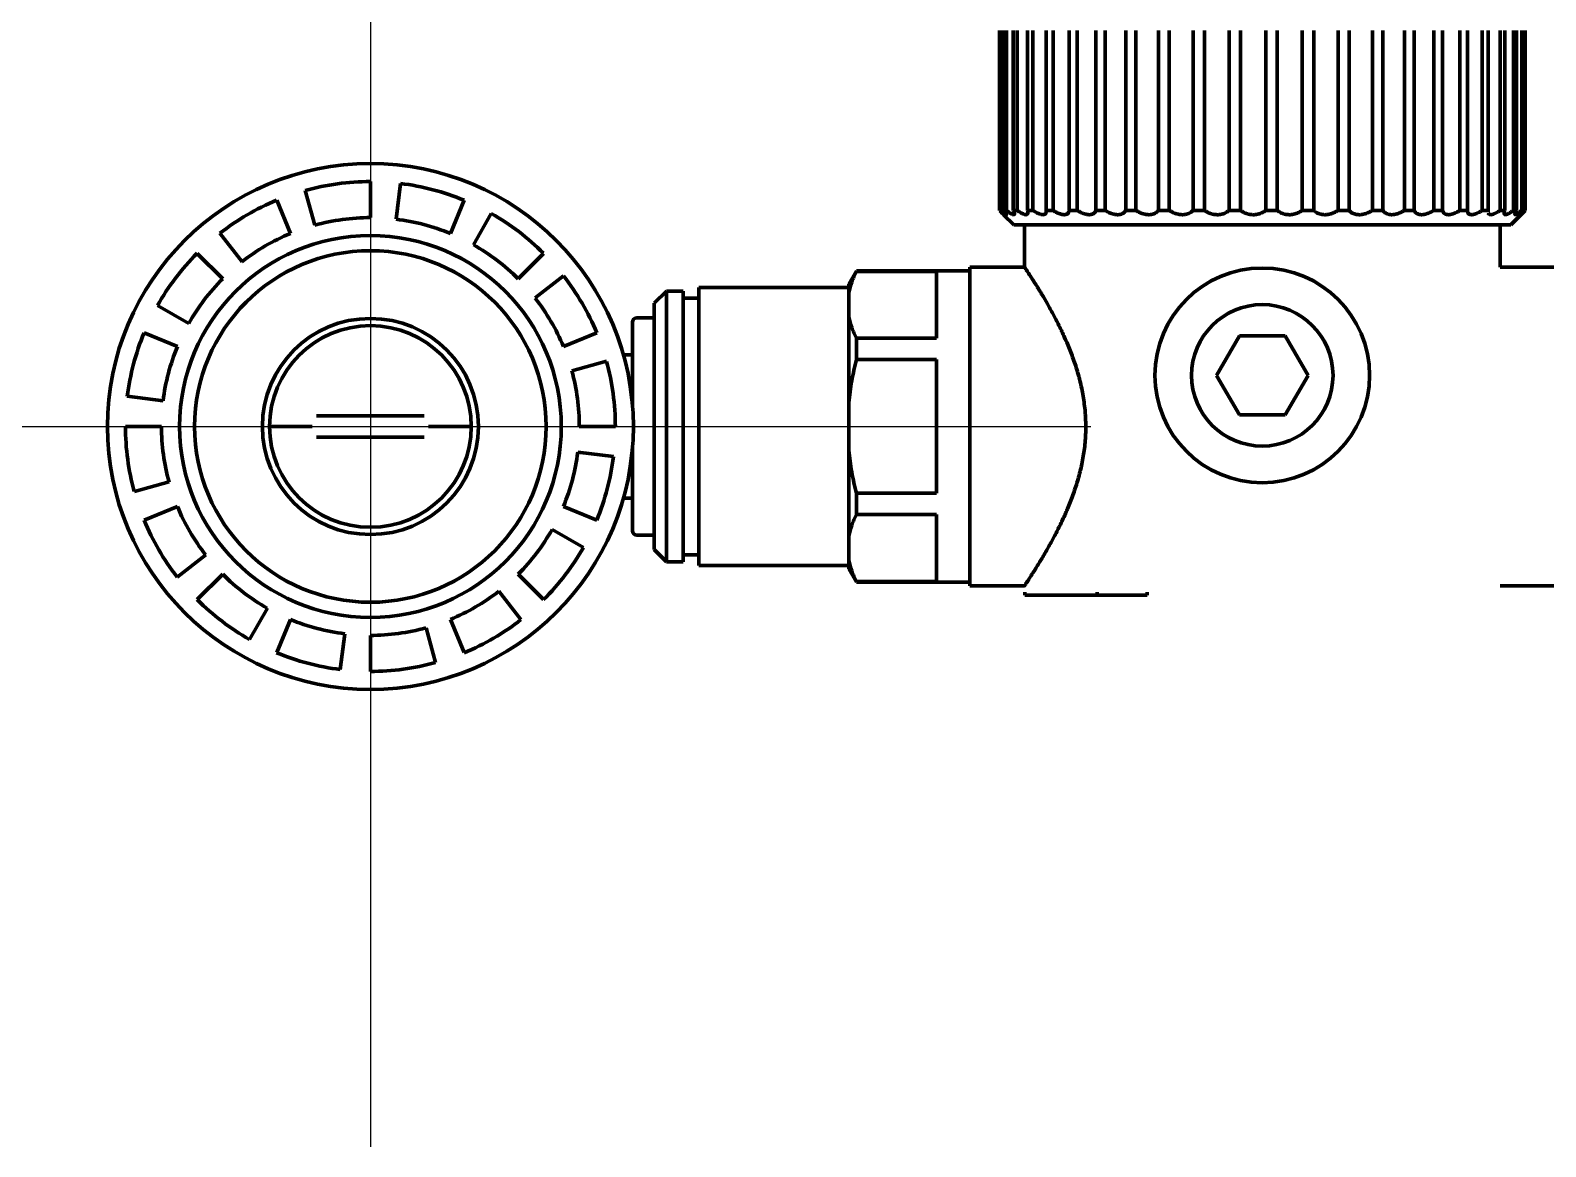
# Model space of a CAD drawing. Header units: inches. Extents: x -3055 to 7244, y 299 to 5591.
# Drawn here: x 6903.1 to 7008.2, y 2016.6 to 2094.1 of the extents above; entities that cross this region are included whole.
import ezdxf

# ---------------------------------------------------------------- set-up
doc = ezdxf.new("R2010")
doc.units = ezdxf.units.IN

# ---------------------------------------------------------------- blocks, each defined once
blk = doc.blocks.new('A$C773D0E90')
at = {"color": 4}
for p, q in [((0, 50), (0, -50)), ((-50, 0), (50, 0))]:
    blk.add_line(p, q, dxfattribs=at)

msp = doc.modelspace()

# ---------------------------------------------------------------- linework, layer by layer
at = {"linetype": 'Continuous', "lineweight": 70}
for p, q in [((6970.34, 2094.12), (6970.34, 2081.62)), ((6970.4, 2081.62), (6970.4, 2094.12)), ((6970.64, 2094.12), (6970.64, 2081.62)), ((6970.81, 2081.62), (6970.81, 2094.12)), ((6971.29, 2094.12), (6971.29, 2081.62)), ((6971.57, 2081.62), (6971.57, 2094.12)), ((6972.27, 2094.12), (6972.27, 2081.62)), ((6972.65, 2081.62), (6972.65, 2094.12)), ((6973.58, 2094.12), (6973.58, 2081.62)), ((6974.05, 2081.62), (6974.05, 2094.12)), ((6975.17, 2094.12), (6975.17, 2081.62)), ((6975.73, 2081.62), (6975.73, 2094.12)), ((6977.02, 2094.12), (6977.02, 2081.62)), ((6977.66, 2081.62), (6977.66, 2094.12)), ((6979.1, 2094.12), (6979.1, 2081.62)), ((6979.8, 2081.62), (6979.8, 2094.12)), ((6981.37, 2094.12), (6981.37, 2081.62)), ((6982.11, 2081.62), (6982.11, 2094.12)), ((6983.77, 2094.12), (6983.77, 2081.62)), ((6984.55, 2081.62), (6984.55, 2094.12)), ((6986.27, 2094.12), (6986.27, 2081.62)), ((6987.07, 2081.62), (6987.07, 2094.12)), ((6988.81, 2094.12), (6988.81, 2081.62)), ((6989.61, 2081.62), (6989.61, 2094.12)), ((6991.35, 2094.12), (6991.35, 2081.62)), ((6992.14, 2081.62), (6992.14, 2094.12)), ((6993.83, 2094.12), (6993.83, 2081.62)), ((6994.59, 2081.62), (6994.59, 2094.12)), ((6996.21, 2094.12), (6996.21, 2081.62)), ((6996.93, 2081.62), (6996.93, 2094.12)), ((6998.44, 2094.12), (6998.44, 2081.62)), ((6999.11, 2081.62), (6999.11, 2094.12)), ((7000.48, 2094.12), (7000.48, 2081.62)), ((7001.08, 2081.62), (7001.08, 2094.12)), ((7002.29, 2094.12), (7002.29, 2081.62)), ((7002.81, 2081.62), (7002.81, 2094.12)), ((7003.83, 2094.12), (7003.83, 2081.62)), ((7004.26, 2081.62), (7004.26, 2094.12)), ((7005.08, 2094.12), (7005.08, 2081.62)), ((7005.4, 2081.62), (7005.4, 2094.12)), ((7006, 2094.12), (7006, 2081.62)), ((7006.22, 2081.62), (7006.22, 2094.12)), ((7006.59, 2094.12), (7006.59, 2081.62)), ((7006.7, 2081.62), (7006.7, 2094.12)), ((7006.82, 2094.12), (7006.82, 2081.62)), ((7006.82, 2081.62), (7006.82, 2094.12)), ((6926.67, 2083.62), (6926.67, 2081.12)), ((6922.82, 2080.6), (6922.15, 2083.01)), ((6928.46, 2081.01), (6928.77, 2083.49)), ((6920.17, 2082.33), (6921.12, 2080.02)), ((6933.18, 2082.33), (6932.22, 2080.02)), ((6970.34, 2081.62), (6970.4, 2081.62)), ((6970.64, 2081.62), (6970.81, 2081.62)), ((6971.29, 2081.62), (6971.57, 2081.62)), ((6972.27, 2081.62), (6972.65, 2081.62)), ((6973.58, 2081.62), (6974.05, 2081.62)), ((6975.17, 2081.62), (6975.73, 2081.62)), ((6977.02, 2081.62), (6977.66, 2081.62)), ((6979.1, 2081.62), (6979.8, 2081.62)), ((6981.37, 2081.62), (6982.11, 2081.62)), ((6983.77, 2081.62), (6984.55, 2081.62)), ((6986.27, 2081.62), (6987.07, 2081.62)), ((6988.81, 2081.62), (6989.61, 2081.62)), ((6991.35, 2081.62), (6992.14, 2081.62)), ((6993.83, 2081.62), (6994.59, 2081.62)), ((6996.21, 2081.62), (6996.93, 2081.62)), ((6998.44, 2081.62), (6999.11, 2081.62)), ((7000.48, 2081.62), (7001.08, 2081.62)), ((7002.29, 2081.62), (7002.81, 2081.62)), ((7003.83, 2081.62), (7004.26, 2081.62)), ((7004.26, 2081.62), (7004.25, 2081.52)), ((7005.08, 2081.62), (7005.4, 2081.62)), ((7005.82, 2080.62), (7006.82, 2081.62)), ((7006, 2081.62), (7006.22, 2081.62)), ((7006.59, 2081.62), (7006.7, 2081.62)), ((7006.82, 2081.62), (7006.82, 2081.62)), ((6933.83, 2079.23), (6935.06, 2081.41)), ((6970.62, 2081.32), (6971.32, 2080.62)), ((6971.32, 2080.62), (7005.82, 2080.62)), ((6972.07, 2080.62), (6972.07, 2077.67)), ((7005.07, 2077.67), (7005.07, 2080.62)), ((6917.76, 2078.06), (6916.22, 2080.03)), ((6914.65, 2078.64), (6916.42, 2076.88)), ((6938.69, 2078.64), (6936.93, 2076.88)), ((6960.4, 2077.42), (6959.87, 2076.51)), ((6960.4, 2077.39), (6960.4, 2077.42)), ((6968.27, 2077.42), (6960.4, 2077.42)), ((6965.97, 2077.39), (6960.4, 2077.39)), ((6965.97, 2072.74), (6965.97, 2077.39)), ((6968.27, 2077.67), (6968.27, 2066.62)), ((6972.07, 2077.67), (6968.27, 2077.67)), ((7008.87, 2077.67), (7005.07, 2077.67)), ((6938.11, 2075.54), (6940.08, 2077.07)), ((6949.47, 2076.27), (6949.47, 2056.97)), ((6959.87, 2076.27), (6949.47, 2076.27)), ((6959.87, 2076.51), (6959.87, 2075.9)), ((6947.22, 2076.02), (6946.37, 2075.17)), ((6946.37, 2075.17), (6946.37, 2058.07)), ((6948.37, 2076.02), (6947.22, 2076.02)), ((6947.22, 2076.02), (6947.22, 2057.22)), ((6948.37, 2076.02), (6948.37, 2057.22)), ((6949.47, 2075.52), (6948.37, 2075.52)), ((6959.87, 2074.23), (6959.87, 2075.9)), ((6914.06, 2073.78), (6911.89, 2075.01)), ((6946.37, 2074.17), (6945.17, 2074.17)), ((6959.87, 2074.23), (6959.87, 2068.29)), ((6910.97, 2073.13), (6913.28, 2072.17)), ((6942.38, 2073.13), (6940.07, 2072.17)), ((6944.87, 2067.97), (6944.87, 2073.87)), ((6960.4, 2072.74), (6965.97, 2072.74)), ((6960.4, 2072.74), (6960.4, 2071.27)), ((6985.4, 2070.17), (6986.99, 2072.92)), ((6986.99, 2072.92), (6990.16, 2072.92)), ((6990.16, 2072.92), (6991.75, 2070.17)), ((6940.65, 2070.48), (6943.06, 2071.15)), ((6944.87, 2071.6), (6944.23, 2071.6)), ((6960.4, 2071.27), (6965.97, 2071.27)), ((6965.97, 2061.98), (6965.97, 2071.27)), ((6986.99, 2067.42), (6985.4, 2070.17)), ((6991.75, 2070.17), (6990.16, 2067.42)), ((6912.28, 2068.41), (6909.8, 2068.72)), ((6959.87, 2064.96), (6959.87, 2068.29)), ((6924.1, 2067.37), (6922.94, 2067.37)), ((6924.84, 2067.37), (6924.1, 2067.37)), ((6928.5, 2067.37), (6924.84, 2067.37)), ((6929.24, 2067.37), (6928.5, 2067.37)), ((6930.41, 2067.37), (6929.24, 2067.37)), ((6990.16, 2067.42), (6986.99, 2067.42)), ((6909.67, 2066.62), (6912.17, 2066.62)), ((6922.18, 2066.62), (6920.67, 2066.62)), ((6922.94, 2065.87), (6924.1, 2065.87)), ((6924.1, 2065.87), (6924.84, 2065.87)), ((6924.84, 2065.87), (6928.5, 2065.87)), ((6928.5, 2065.87), (6929.24, 2065.87)), ((6929.24, 2065.87), (6930.41, 2065.87)), ((6932.67, 2066.62), (6931.16, 2066.62)), ((6943.67, 2066.62), (6941.17, 2066.62)), ((6968.27, 2066.62), (6968.27, 2055.57)), ((6941.06, 2064.84), (6943.54, 2064.53)), ((6944.87, 2059.37), (6944.87, 2065.27)), ((6959.87, 2064.96), (6959.87, 2059.01)), ((6912.7, 2062.77), (6910.29, 2062.1)), ((6944.23, 2061.65), (6944.87, 2061.65)), ((6965.97, 2061.98), (6960.4, 2061.98)), ((6960.4, 2061.98), (6960.4, 2060.5)), ((6910.97, 2060.12), (6913.28, 2061.07)), ((6942.38, 2060.12), (6940.07, 2061.07)), ((6960.4, 2060.5), (6965.97, 2060.5)), ((6965.97, 2055.86), (6965.97, 2060.5)), ((6939.28, 2059.47), (6941.46, 2058.23)), ((6945.17, 2059.07), (6946.37, 2059.07)), ((6959.87, 2057.35), (6959.87, 2059.01)), ((6915.24, 2057.71), (6913.26, 2056.17)), ((6946.37, 2058.07), (6947.22, 2057.22)), ((6947.22, 2057.22), (6948.37, 2057.22)), ((6948.37, 2057.72), (6949.47, 2057.72)), ((6959.87, 2056.73), (6959.87, 2057.35)), ((6914.65, 2054.6), (6916.42, 2056.37)), ((6938.69, 2054.6), (6936.93, 2056.37)), ((6949.47, 2056.97), (6959.87, 2056.97)), ((6959.87, 2056.73), (6960.4, 2055.82)), ((6935.59, 2055.19), (6937.12, 2053.21)), ((6965.97, 2055.86), (6960.4, 2055.86)), ((6960.4, 2055.86), (6960.4, 2055.82)), ((6960.4, 2055.82), (6968.27, 2055.82)), ((6968.27, 2055.57), (6972.07, 2055.57)), ((6972.1, 2054.92), (6972.1, 2055.12)), ((6977.1, 2055.12), (6977.1, 2054.92)), ((6980.57, 2055.12), (6980.57, 2054.92)), ((7005.07, 2055.57), (7008.87, 2055.57)), ((6977.1, 2054.92), (6972.1, 2054.92)), ((6980.57, 2054.92), (6977.1, 2054.92)), ((6919.52, 2054.01), (6918.28, 2051.84)), ((6920.17, 2050.92), (6921.12, 2053.23)), ((6933.18, 2050.92), (6932.22, 2053.23)), ((6924.89, 2052.23), (6924.58, 2049.75)), ((6926.67, 2049.62), (6926.67, 2052.12)), ((6930.53, 2052.65), (6931.2, 2050.24))]:
    msp.add_line(p, q, dxfattribs=at)
for centre, radius in [((6926.67, 2066.62), 18.25), ((6926.67, 2066.62), 13.25), ((6926.67, 2066.62), 12.2), ((6988.57, 2070.17), 7.45), ((6926.67, 2066.62), 7.5), ((6988.57, 2070.17), 4.91)]:
    msp.add_circle(centre, radius, dxfattribs=at)
for centre, radius, start, end in [((6926.67, 2066.62), 17, 90, 105.4286), ((6926.67, 2066.62), 17, 67.5, 82.9286), ((6926.67, 2066.62), 17, 112.5, 127.9286), ((6926.67, 2066.62), 14.5, 90, 105.4286), ((6926.67, 2066.62), 14.5, 67.5, 82.9286), ((6926.67, 2066.62), 17, 45, 60.4286), ((6926.67, 2066.62), 14.5, 112.5, 127.9286), ((6926.67, 2066.62), 17, 135, 150.4286), ((6926.67, 2066.62), 14.5, 45, 60.4286), ((6926.67, 2066.62), 14.5, 135, 150.4286), ((6926.67, 2066.62), 17, 22.5, 37.9286), ((6926.67, 2066.62), 14.5, 22.5, 37.9286), ((6945.17, 2073.87), 0.3, 90, 180), ((6926.67, 2066.62), 17, 157.5, 172.9286), ((6926.67, 2066.62), 7, 0, 180), ((6926.67, 2066.62), 14.5, 157.5, 172.9286), ((6926.67, 2066.62), 17, 0, 15.4286), ((6926.67, 2066.62), 14.5, 0, 15.4286), ((6926.67, 2066.62), 17, 180, 195.4286), ((6926.67, 2066.62), 14.5, 180, 195.4286), ((6926.67, 2066.62), 7, 180, 0), ((6926.67, 2066.62), 14.5, 337.5, 352.9286), ((6926.67, 2066.62), 17, 337.5, 352.9286), ((6926.67, 2066.62), 14.5, 202.5, 217.9286), ((6926.67, 2066.62), 17, 202.5, 217.9286), ((6926.67, 2066.62), 14.5, 315, 330.4286), ((6945.17, 2059.37), 0.3, 180, 270), ((6926.67, 2066.62), 17, 315, 330.4286), ((6926.67, 2066.62), 14.5, 225, 240.4286), ((6926.67, 2066.62), 14.5, 292.5, 307.9286), ((6926.67, 2066.62), 17, 225, 240.4286), ((6926.67, 2066.62), 14.5, 247.5, 262.9286), ((6926.67, 2066.62), 17, 292.5, 307.9286), ((6926.67, 2066.62), 14.5, 270, 285.4286), ((6926.67, 2066.62), 17, 247.5, 262.9286), ((6926.67, 2066.62), 17, 270, 285.4286)]:
    msp.add_arc(centre, radius, start, end, dxfattribs=at)
for points, knots in [([(6970.62, 2081.32), (6970.62, 2081.32), (6970.62, 2081.33), (6970.6, 2081.35), (6970.59, 2081.36), (6970.57, 2081.38), (6970.57, 2081.38), (6970.56, 2081.39), (6970.55, 2081.4), (6970.52, 2081.43), (6970.49, 2081.47), (6970.45, 2081.51), (6970.44, 2081.52), (6970.42, 2081.54), (6970.39, 2081.57), (6970.36, 2081.6), (6970.34, 2081.62)], [0, 0, 0, 0, 0.249367, 0.249367, 0.374472, 0.374472, 0.437025, 0.437025, 0.499578, 0.499578, 0.749789, 0.749789, 0.812342, 0.812342, 0.874894, 1, 1, 1, 1]), ([(6970.4, 2081.62), (6970.45, 2081.58), (6970.49, 2081.54), (6970.56, 2081.49), (6970.58, 2081.47), (6970.61, 2081.44), (6970.62, 2081.44), (6970.64, 2081.42), (6970.65, 2081.41), (6970.69, 2081.38), (6970.72, 2081.36), (6970.76, 2081.34), (6970.77, 2081.33), (6970.78, 2081.33), (6970.78, 2081.33), (6970.79, 2081.32), (6970.79, 2081.32), (6970.81, 2081.32), (6970.81, 2081.33), (6970.81, 2081.35), (6970.81, 2081.35), (6970.81, 2081.36), (6970.8, 2081.38), (6970.79, 2081.39), (6970.78, 2081.42), (6970.77, 2081.44), (6970.75, 2081.47), (6970.74, 2081.48), (6970.7, 2081.54), (6970.68, 2081.58), (6970.64, 2081.62)], [0, 0, 0, 0, 0.125, 0.125, 0.1875, 0.1875, 0.21875, 0.21875, 0.25, 0.25, 0.375, 0.375, 0.4375, 0.4375, 0.46875, 0.46875, 0.5, 0.5, 0.625, 0.625, 0.65625, 0.65625, 0.6875, 0.75, 0.75, 0.8125, 0.8125, 0.875, 0.875, 1, 1, 1, 1]), ([(6970.81, 2081.62), (6970.87, 2081.58), (6970.92, 2081.54), (6970.99, 2081.49), (6971.02, 2081.47), (6971.05, 2081.44), (6971.07, 2081.44), (6971.09, 2081.42), (6971.1, 2081.41), (6971.16, 2081.38), (6971.2, 2081.36), (6971.25, 2081.34), (6971.26, 2081.33), (6971.29, 2081.33), (6971.29, 2081.33), (6971.31, 2081.32), (6971.31, 2081.32), (6971.34, 2081.32), (6971.36, 2081.33), (6971.37, 2081.35), (6971.37, 2081.35), (6971.37, 2081.36), (6971.38, 2081.38), (6971.38, 2081.39), (6971.37, 2081.42), (6971.37, 2081.44), (6971.36, 2081.47), (6971.35, 2081.48), (6971.33, 2081.54), (6971.31, 2081.58), (6971.29, 2081.62)], [0, 0, 0, 0, 0.125, 0.125, 0.1875, 0.1875, 0.21875, 0.21875, 0.25, 0.25, 0.375, 0.375, 0.4375, 0.4375, 0.46875, 0.46875, 0.5, 0.5, 0.625, 0.625, 0.65625, 0.65625, 0.6875, 0.75, 0.75, 0.8125, 0.8125, 0.875, 0.875, 1, 1, 1, 1]), ([(6971.57, 2081.62), (6971.63, 2081.58), (6971.69, 2081.54), (6971.77, 2081.49), (6971.8, 2081.47), (6971.84, 2081.44), (6971.86, 2081.44), (6971.88, 2081.42), (6971.9, 2081.41), (6971.96, 2081.38), (6972.01, 2081.36), (6972.08, 2081.34), (6972.1, 2081.33), (6972.13, 2081.33), (6972.14, 2081.33), (6972.16, 2081.32), (6972.17, 2081.32), (6972.21, 2081.32), (6972.23, 2081.33), (6972.26, 2081.35), (6972.27, 2081.35), (6972.27, 2081.36), (6972.29, 2081.38), (6972.29, 2081.39), (6972.3, 2081.42), (6972.3, 2081.44), (6972.31, 2081.47), (6972.3, 2081.48), (6972.3, 2081.54), (6972.29, 2081.58), (6972.27, 2081.62)], [0, 0, 0, 0, 0.125, 0.125, 0.1875, 0.1875, 0.21875, 0.21875, 0.25, 0.25, 0.375, 0.375, 0.4375, 0.4375, 0.46875, 0.46875, 0.5, 0.5, 0.625, 0.625, 0.65625, 0.65625, 0.6875, 0.75, 0.75, 0.8125, 0.8125, 0.875, 0.875, 1, 1, 1, 1]), ([(6972.65, 2081.62), (6972.72, 2081.58), (6972.78, 2081.54), (6972.88, 2081.49), (6972.91, 2081.47), (6972.95, 2081.44), (6972.97, 2081.44), (6973, 2081.42), (6973.02, 2081.41), (6973.09, 2081.38), (6973.15, 2081.36), (6973.23, 2081.34), (6973.25, 2081.33), (6973.29, 2081.33), (6973.3, 2081.33), (6973.33, 2081.32), (6973.34, 2081.32), (6973.39, 2081.32), (6973.43, 2081.33), (6973.47, 2081.35), (6973.48, 2081.35), (6973.49, 2081.36), (6973.51, 2081.38), (6973.53, 2081.39), (6973.55, 2081.42), (6973.55, 2081.44), (6973.57, 2081.47), (6973.57, 2081.48), (6973.58, 2081.54), (6973.58, 2081.58), (6973.58, 2081.62)], [0, 0, 0, 0, 0.125, 0.125, 0.1875, 0.1875, 0.21875, 0.21875, 0.25, 0.25, 0.375, 0.375, 0.4375, 0.4375, 0.46875, 0.46875, 0.5, 0.5, 0.625, 0.625, 0.65625, 0.65625, 0.6875, 0.75, 0.75, 0.8125, 0.8125, 0.875, 0.875, 1, 1, 1, 1]), ([(6974.05, 2081.62), (6974.12, 2081.58), (6974.18, 2081.54), (6974.29, 2081.49), (6974.32, 2081.47), (6974.37, 2081.44), (6974.39, 2081.44), (6974.42, 2081.42), (6974.44, 2081.41), (6974.52, 2081.38), (6974.59, 2081.36), (6974.68, 2081.34), (6974.71, 2081.33), (6974.75, 2081.33), (6974.77, 2081.33), (6974.79, 2081.32), (6974.81, 2081.32), (6974.87, 2081.32), (6974.92, 2081.33), (6974.97, 2081.35), (6974.98, 2081.35), (6975, 2081.36), (6975.03, 2081.38), (6975.05, 2081.39), (6975.08, 2081.42), (6975.1, 2081.44), (6975.12, 2081.47), (6975.13, 2081.48), (6975.15, 2081.54), (6975.16, 2081.58), (6975.17, 2081.62)], [0, 0, 0, 0, 0.125, 0.125, 0.1875, 0.1875, 0.21875, 0.21875, 0.25, 0.25, 0.375, 0.375, 0.4375, 0.4375, 0.46875, 0.46875, 0.5, 0.5, 0.625, 0.625, 0.65625, 0.65625, 0.6875, 0.75, 0.75, 0.8125, 0.8125, 0.875, 0.875, 1, 1, 1, 1]), ([(6975.73, 2081.62), (6975.8, 2081.58), (6975.87, 2081.54), (6975.98, 2081.49), (6976.01, 2081.47), (6976.07, 2081.44), (6976.08, 2081.44), (6976.12, 2081.42), (6976.14, 2081.41), (6976.23, 2081.38), (6976.3, 2081.36), (6976.4, 2081.34), (6976.43, 2081.33), (6976.48, 2081.33), (6976.5, 2081.33), (6976.53, 2081.32), (6976.55, 2081.32), (6976.62, 2081.32), (6976.68, 2081.33), (6976.74, 2081.35), (6976.75, 2081.35), (6976.78, 2081.36), (6976.81, 2081.38), (6976.84, 2081.39), (6976.88, 2081.42), (6976.9, 2081.44), (6976.93, 2081.47), (6976.95, 2081.48), (6976.99, 2081.54), (6977.01, 2081.58), (6977.02, 2081.62)], [0, 0, 0, 0, 0.125, 0.125, 0.1875, 0.1875, 0.21875, 0.21875, 0.25, 0.25, 0.375, 0.375, 0.4375, 0.4375, 0.46875, 0.46875, 0.5, 0.5, 0.625, 0.625, 0.65625, 0.65625, 0.6875, 0.75, 0.75, 0.8125, 0.8125, 0.875, 0.875, 1, 1, 1, 1]), ([(6977.66, 2081.62), (6977.73, 2081.58), (6977.8, 2081.54), (6977.91, 2081.49), (6977.95, 2081.47), (6978, 2081.44), (6978.02, 2081.44), (6978.06, 2081.42), (6978.08, 2081.41), (6978.17, 2081.38), (6978.25, 2081.36), (6978.36, 2081.34), (6978.39, 2081.33), (6978.45, 2081.33), (6978.46, 2081.33), (6978.5, 2081.32), (6978.52, 2081.32), (6978.6, 2081.32), (6978.67, 2081.33), (6978.74, 2081.35), (6978.76, 2081.35), (6978.78, 2081.36), (6978.83, 2081.38), (6978.86, 2081.39), (6978.91, 2081.42), (6978.93, 2081.44), (6978.97, 2081.47), (6978.99, 2081.48), (6979.05, 2081.54), (6979.08, 2081.58), (6979.1, 2081.62)], [0, 0, 0, 0, 0.125, 0.125, 0.1875, 0.1875, 0.21875, 0.21875, 0.25, 0.25, 0.375, 0.375, 0.4375, 0.4375, 0.46875, 0.46875, 0.5, 0.5, 0.625, 0.625, 0.65625, 0.65625, 0.6875, 0.75, 0.75, 0.8125, 0.8125, 0.875, 0.875, 1, 1, 1, 1]), ([(6979.8, 2081.62), (6979.87, 2081.58), (6979.94, 2081.54), (6980.05, 2081.49), (6980.09, 2081.47), (6980.14, 2081.44), (6980.16, 2081.44), (6980.2, 2081.42), (6980.22, 2081.41), (6980.32, 2081.38), (6980.4, 2081.36), (6980.51, 2081.34), (6980.55, 2081.33), (6980.61, 2081.33), (6980.63, 2081.33), (6980.67, 2081.32), (6980.68, 2081.32), (6980.78, 2081.32), (6980.85, 2081.33), (6980.93, 2081.35), (6980.95, 2081.35), (6980.98, 2081.36), (6981.03, 2081.38), (6981.07, 2081.39), (6981.13, 2081.42), (6981.15, 2081.44), (6981.2, 2081.47), (6981.23, 2081.48), (6981.29, 2081.54), (6981.33, 2081.58), (6981.37, 2081.62)], [0, 0, 0, 0, 0.125, 0.125, 0.1875, 0.1875, 0.21875, 0.21875, 0.25, 0.25, 0.375, 0.375, 0.4375, 0.4375, 0.46875, 0.46875, 0.5, 0.5, 0.625, 0.625, 0.65625, 0.65625, 0.6875, 0.75, 0.75, 0.8125, 0.8125, 0.875, 0.875, 1, 1, 1, 1]), ([(6982.11, 2081.62), (6982.18, 2081.58), (6982.25, 2081.54), (6982.36, 2081.49), (6982.39, 2081.47), (6982.45, 2081.44), (6982.47, 2081.44), (6982.51, 2081.42), (6982.53, 2081.41), (6982.63, 2081.38), (6982.71, 2081.36), (6982.82, 2081.34), (6982.87, 2081.33), (6982.93, 2081.33), (6982.95, 2081.33), (6982.99, 2081.32), (6983.01, 2081.32), (6983.1, 2081.32), (6983.18, 2081.33), (6983.27, 2081.35), (6983.29, 2081.35), (6983.32, 2081.36), (6983.37, 2081.38), (6983.42, 2081.39), (6983.49, 2081.42), (6983.52, 2081.44), (6983.57, 2081.47), (6983.6, 2081.48), (6983.68, 2081.54), (6983.73, 2081.58), (6983.77, 2081.62)], [0, 0, 0, 0, 0.125, 0.125, 0.1875, 0.1875, 0.21875, 0.21875, 0.25, 0.25, 0.375, 0.375, 0.4375, 0.4375, 0.46875, 0.46875, 0.5, 0.5, 0.625, 0.625, 0.65625, 0.65625, 0.6875, 0.75, 0.75, 0.8125, 0.8125, 0.875, 0.875, 1, 1, 1, 1]), ([(6984.55, 2081.62), (6984.61, 2081.58), (6984.68, 2081.54), (6984.79, 2081.49), (6984.82, 2081.47), (6984.88, 2081.44), (6984.9, 2081.44), (6984.93, 2081.42), (6984.95, 2081.41), (6985.05, 2081.38), (6985.13, 2081.36), (6985.25, 2081.34), (6985.29, 2081.33), (6985.35, 2081.33), (6985.37, 2081.33), (6985.41, 2081.32), (6985.43, 2081.32), (6985.54, 2081.32), (6985.61, 2081.33), (6985.71, 2081.35), (6985.73, 2081.35), (6985.77, 2081.36), (6985.82, 2081.38), (6985.88, 2081.39), (6985.95, 2081.42), (6985.98, 2081.44), (6986.04, 2081.47), (6986.07, 2081.48), (6986.16, 2081.54), (6986.22, 2081.58), (6986.27, 2081.62)], [0, 0, 0, 0, 0.125, 0.125, 0.1875, 0.1875, 0.21875, 0.21875, 0.25, 0.25, 0.375, 0.375, 0.4375, 0.4375, 0.46875, 0.46875, 0.5, 0.5, 0.625, 0.625, 0.65625, 0.65625, 0.6875, 0.75, 0.75, 0.8125, 0.8125, 0.875, 0.875, 1, 1, 1, 1]), ([(6987.07, 2081.62), (6987.12, 2081.58), (6987.19, 2081.54), (6987.29, 2081.49), (6987.32, 2081.47), (6987.37, 2081.44), (6987.39, 2081.44), (6987.43, 2081.42), (6987.45, 2081.41), (6987.54, 2081.38), (6987.62, 2081.36), (6987.74, 2081.34), (6987.78, 2081.33), (6987.84, 2081.33), (6987.86, 2081.33), (6987.9, 2081.32), (6987.92, 2081.32), (6988.03, 2081.32), (6988.11, 2081.33), (6988.21, 2081.35), (6988.23, 2081.35), (6988.27, 2081.36), (6988.33, 2081.38), (6988.38, 2081.39), (6988.46, 2081.42), (6988.49, 2081.44), (6988.56, 2081.47), (6988.59, 2081.48), (6988.69, 2081.54), (6988.75, 2081.58), (6988.81, 2081.62)], [0, 0, 0, 0, 0.125, 0.125, 0.1875, 0.1875, 0.21875, 0.21875, 0.25, 0.25, 0.375, 0.375, 0.4375, 0.4375, 0.46875, 0.46875, 0.5, 0.5, 0.625, 0.625, 0.65625, 0.65625, 0.6875, 0.75, 0.75, 0.8125, 0.8125, 0.875, 0.875, 1, 1, 1, 1]), ([(6989.61, 2081.62), (6989.66, 2081.58), (6989.72, 2081.54), (6989.81, 2081.49), (6989.85, 2081.47), (6989.9, 2081.44), (6989.91, 2081.44), (6989.95, 2081.42), (6989.97, 2081.41), (6990.05, 2081.38), (6990.13, 2081.36), (6990.24, 2081.34), (6990.28, 2081.33), (6990.35, 2081.33), (6990.37, 2081.33), (6990.41, 2081.32), (6990.43, 2081.32), (6990.53, 2081.32), (6990.61, 2081.33), (6990.71, 2081.35), (6990.73, 2081.35), (6990.77, 2081.36), (6990.83, 2081.38), (6990.89, 2081.39), (6990.97, 2081.42), (6991.01, 2081.44), (6991.08, 2081.47), (6991.12, 2081.48), (6991.22, 2081.54), (6991.28, 2081.58), (6991.35, 2081.62)], [0, 0, 0, 0, 0.125, 0.125, 0.1875, 0.1875, 0.21875, 0.21875, 0.25, 0.25, 0.375, 0.375, 0.4375, 0.4375, 0.46875, 0.46875, 0.5, 0.5, 0.625, 0.625, 0.65625, 0.65625, 0.6875, 0.75, 0.75, 0.8125, 0.8125, 0.875, 0.875, 1, 1, 1, 1]), ([(6992.14, 2081.62), (6992.18, 2081.58), (6992.23, 2081.54), (6992.32, 2081.49), (6992.35, 2081.47), (6992.39, 2081.44), (6992.41, 2081.44), (6992.44, 2081.42), (6992.45, 2081.41), (6992.54, 2081.38), (6992.61, 2081.36), (6992.72, 2081.34), (6992.76, 2081.33), (6992.81, 2081.33), (6992.83, 2081.33), (6992.87, 2081.32), (6992.89, 2081.32), (6992.99, 2081.32), (6993.07, 2081.33), (6993.18, 2081.35), (6993.2, 2081.35), (6993.24, 2081.36), (6993.3, 2081.38), (6993.36, 2081.39), (6993.43, 2081.42), (6993.47, 2081.44), (6993.55, 2081.47), (6993.59, 2081.48), (6993.69, 2081.54), (6993.76, 2081.58), (6993.83, 2081.62)], [0, 0, 0, 0, 0.125, 0.125, 0.1875, 0.1875, 0.21875, 0.21875, 0.25, 0.25, 0.375, 0.375, 0.4375, 0.4375, 0.46875, 0.46875, 0.5, 0.5, 0.625, 0.625, 0.65625, 0.65625, 0.6875, 0.75, 0.75, 0.8125, 0.8125, 0.875, 0.875, 1, 1, 1, 1]), ([(6994.59, 2081.62), (6994.63, 2081.58), (6994.67, 2081.54), (6994.75, 2081.49), (6994.77, 2081.47), (6994.81, 2081.44), (6994.83, 2081.44), (6994.85, 2081.42), (6994.87, 2081.41), (6994.94, 2081.38), (6995.01, 2081.36), (6995.11, 2081.34), (6995.15, 2081.33), (6995.2, 2081.33), (6995.22, 2081.33), (6995.26, 2081.32), (6995.28, 2081.32), (6995.37, 2081.32), (6995.45, 2081.33), (6995.55, 2081.35), (6995.57, 2081.35), (6995.61, 2081.36), (6995.67, 2081.38), (6995.73, 2081.39), (6995.81, 2081.42), (6995.85, 2081.44), (6995.92, 2081.47), (6995.96, 2081.48), (6996.07, 2081.54), (6996.14, 2081.58), (6996.21, 2081.62)], [0, 0, 0, 0, 0.125, 0.125, 0.1875, 0.1875, 0.21875, 0.21875, 0.25, 0.25, 0.375, 0.375, 0.4375, 0.4375, 0.46875, 0.46875, 0.5, 0.5, 0.625, 0.625, 0.65625, 0.65625, 0.6875, 0.75, 0.75, 0.8125, 0.8125, 0.875, 0.875, 1, 1, 1, 1]), ([(6996.93, 2081.62), (6996.96, 2081.58), (6997, 2081.54), (6997.06, 2081.49), (6997.08, 2081.47), (6997.11, 2081.44), (6997.12, 2081.44), (6997.15, 2081.42), (6997.16, 2081.41), (6997.23, 2081.38), (6997.28, 2081.36), (6997.38, 2081.34), (6997.41, 2081.33), (6997.46, 2081.33), (6997.48, 2081.33), (6997.51, 2081.32), (6997.53, 2081.32), (6997.62, 2081.32), (6997.69, 2081.33), (6997.79, 2081.35), (6997.81, 2081.35), (6997.85, 2081.36), (6997.9, 2081.38), (6997.96, 2081.39), (6998.04, 2081.42), (6998.08, 2081.44), (6998.15, 2081.47), (6998.19, 2081.48), (6998.3, 2081.54), (6998.37, 2081.58), (6998.44, 2081.62)], [0, 0, 0, 0, 0.125, 0.125, 0.1875, 0.1875, 0.21875, 0.21875, 0.25, 0.25, 0.375, 0.375, 0.4375, 0.4375, 0.46875, 0.46875, 0.5, 0.5, 0.625, 0.625, 0.65625, 0.65625, 0.6875, 0.75, 0.75, 0.8125, 0.8125, 0.875, 0.875, 1, 1, 1, 1]), ([(6999.11, 2081.62), (6999.13, 2081.58), (6999.15, 2081.54), (6999.2, 2081.49), (6999.22, 2081.47), (6999.25, 2081.44), (6999.25, 2081.44), (6999.27, 2081.42), (6999.29, 2081.41), (6999.34, 2081.38), (6999.39, 2081.36), (6999.47, 2081.34), (6999.5, 2081.33), (6999.54, 2081.33), (6999.56, 2081.33), (6999.59, 2081.32), (6999.61, 2081.32), (6999.69, 2081.32), (6999.76, 2081.33), (6999.85, 2081.35), (6999.86, 2081.35), (6999.9, 2081.36), (6999.95, 2081.38), (7000.01, 2081.39), (7000.08, 2081.42), (7000.12, 2081.44), (7000.19, 2081.47), (7000.23, 2081.48), (7000.34, 2081.54), (7000.41, 2081.58), (7000.48, 2081.62)], [0, 0, 0, 0, 0.125, 0.125, 0.1875, 0.1875, 0.21875, 0.21875, 0.25, 0.25, 0.375, 0.375, 0.4375, 0.4375, 0.46875, 0.46875, 0.5, 0.5, 0.625, 0.625, 0.65625, 0.65625, 0.6875, 0.75, 0.75, 0.8125, 0.8125, 0.875, 0.875, 1, 1, 1, 1]), ([(7001.08, 2081.62), (7001.09, 2081.58), (7001.11, 2081.54), (7001.14, 2081.49), (7001.15, 2081.47), (7001.17, 2081.44), (7001.18, 2081.44), (7001.19, 2081.42), (7001.2, 2081.41), (7001.24, 2081.38), (7001.28, 2081.36), (7001.35, 2081.34), (7001.38, 2081.33), (7001.41, 2081.33), (7001.43, 2081.33), (7001.46, 2081.32), (7001.47, 2081.32), (7001.54, 2081.32), (7001.6, 2081.33), (7001.68, 2081.35), (7001.7, 2081.35), (7001.73, 2081.36), (7001.79, 2081.38), (7001.84, 2081.39), (7001.91, 2081.42), (7001.94, 2081.44), (7002.01, 2081.47), (7002.05, 2081.48), (7002.15, 2081.54), (7002.22, 2081.58), (7002.29, 2081.62)], [0, 0, 0, 0, 0.125, 0.125, 0.1875, 0.1875, 0.21875, 0.21875, 0.25, 0.25, 0.375, 0.375, 0.4375, 0.4375, 0.46875, 0.46875, 0.5, 0.5, 0.625, 0.625, 0.65625, 0.65625, 0.6875, 0.75, 0.75, 0.8125, 0.8125, 0.875, 0.875, 1, 1, 1, 1]), ([(7002.81, 2081.62), (7002.81, 2081.58), (7002.81, 2081.54), (7002.83, 2081.49), (7002.84, 2081.47), (7002.85, 2081.44), (7002.86, 2081.44), (7002.87, 2081.42), (7002.87, 2081.41), (7002.9, 2081.38), (7002.93, 2081.36), (7002.98, 2081.34), (7003, 2081.33), (7003.04, 2081.33), (7003.05, 2081.33), (7003.07, 2081.32), (7003.08, 2081.32), (7003.14, 2081.32), (7003.2, 2081.33), (7003.27, 2081.35), (7003.28, 2081.35), (7003.31, 2081.36), (7003.36, 2081.38), (7003.41, 2081.39), (7003.47, 2081.42), (7003.5, 2081.44), (7003.57, 2081.47), (7003.6, 2081.48), (7003.7, 2081.54), (7003.77, 2081.58), (7003.83, 2081.62)], [0, 0, 0, 0, 0.125, 0.125, 0.1875, 0.1875, 0.21875, 0.21875, 0.25, 0.25, 0.375, 0.375, 0.4375, 0.4375, 0.46875, 0.46875, 0.5, 0.5, 0.625, 0.625, 0.65625, 0.65625, 0.6875, 0.75, 0.75, 0.8125, 0.8125, 0.875, 0.875, 1, 1, 1, 1]), ([(7004.26, 2081.43), (7004.26, 2081.42), (7004.26, 2081.41), (7004.28, 2081.38), (7004.3, 2081.36), (7004.34, 2081.34), (7004.35, 2081.33), (7004.38, 2081.33), (7004.38, 2081.33), (7004.4, 2081.32), (7004.41, 2081.32), (7004.46, 2081.32), (7004.5, 2081.33), (7004.57, 2081.35), (7004.58, 2081.35), (7004.6, 2081.36), (7004.64, 2081.38), (7004.69, 2081.39), (7004.74, 2081.42), (7004.77, 2081.44), (7004.83, 2081.47), (7004.86, 2081.48), (7004.95, 2081.54), (7005.01, 2081.58), (7005.08, 2081.62)], [0, 0, 0, 0, 0.037999, 0.037999, 0.198333, 0.198333, 0.278499, 0.278499, 0.318583, 0.318583, 0.358666, 0.358666, 0.519, 0.519, 0.559083, 0.559083, 0.599166, 0.679333, 0.679333, 0.7595, 0.7595, 0.839667, 0.839667, 1, 1, 1, 1]), ([(7005.4, 2081.62), (7005.39, 2081.58), (7005.37, 2081.54), (7005.36, 2081.49), (7005.35, 2081.47), (7005.35, 2081.44), (7005.35, 2081.44), (7005.35, 2081.42), (7005.35, 2081.41), (7005.35, 2081.38), (7005.36, 2081.36), (7005.38, 2081.34), (7005.39, 2081.33), (7005.41, 2081.33), (7005.41, 2081.33), (7005.43, 2081.32), (7005.43, 2081.32), (7005.47, 2081.32), (7005.5, 2081.33), (7005.55, 2081.35), (7005.56, 2081.35), (7005.58, 2081.36), (7005.62, 2081.38), (7005.65, 2081.39), (7005.7, 2081.42), (7005.73, 2081.44), (7005.78, 2081.47), (7005.8, 2081.48), (7005.89, 2081.54), (7005.94, 2081.58), (7006, 2081.62)], [0, 0, 0, 0, 0.125, 0.125, 0.1875, 0.1875, 0.21875, 0.21875, 0.25, 0.25, 0.375, 0.375, 0.4375, 0.4375, 0.46875, 0.46875, 0.5, 0.5, 0.625, 0.625, 0.65625, 0.65625, 0.6875, 0.75, 0.75, 0.8125, 0.8125, 0.875, 0.875, 1, 1, 1, 1]), ([(7006.22, 2081.62), (7006.19, 2081.58), (7006.17, 2081.54), (7006.14, 2081.49), (7006.13, 2081.47), (7006.12, 2081.44), (7006.12, 2081.44), (7006.11, 2081.42), (7006.11, 2081.41), (7006.1, 2081.38), (7006.1, 2081.36), (7006.1, 2081.34), (7006.1, 2081.33), (7006.11, 2081.33), (7006.12, 2081.33), (7006.12, 2081.32), (7006.13, 2081.32), (7006.15, 2081.32), (7006.17, 2081.33), (7006.21, 2081.35), (7006.22, 2081.35), (7006.23, 2081.36), (7006.26, 2081.38), (7006.29, 2081.39), (7006.33, 2081.42), (7006.35, 2081.44), (7006.39, 2081.47), (7006.41, 2081.48), (7006.48, 2081.54), (7006.53, 2081.58), (7006.59, 2081.62)], [0, 0, 0, 0, 0.125, 0.125, 0.1875, 0.1875, 0.21875, 0.21875, 0.25, 0.25, 0.375, 0.375, 0.4375, 0.4375, 0.46875, 0.46875, 0.5, 0.5, 0.625, 0.625, 0.65625, 0.65625, 0.6875, 0.75, 0.75, 0.8125, 0.8125, 0.875, 0.875, 1, 1, 1, 1]), ([(7006.7, 2081.62), (7006.66, 2081.58), (7006.63, 2081.54), (7006.58, 2081.49), (7006.57, 2081.47), (7006.55, 2081.44), (7006.55, 2081.44), (7006.53, 2081.42), (7006.53, 2081.41), (7006.5, 2081.38), (7006.49, 2081.36), (7006.48, 2081.34), (7006.48, 2081.33), (7006.48, 2081.33), (7006.48, 2081.33), (7006.48, 2081.32), (7006.48, 2081.32), (7006.48, 2081.32), (7006.5, 2081.33), (7006.52, 2081.35), (7006.53, 2081.35), (7006.54, 2081.36), (7006.55, 2081.38), (7006.57, 2081.39), (7006.6, 2081.42), (7006.62, 2081.44), (7006.66, 2081.47), (7006.67, 2081.48), (7006.73, 2081.54), (7006.77, 2081.58), (7006.82, 2081.62)], [0, 0, 0, 0, 0.125, 0.125, 0.1875, 0.1875, 0.21875, 0.21875, 0.25, 0.25, 0.375, 0.375, 0.4375, 0.4375, 0.46875, 0.46875, 0.5, 0.5, 0.625, 0.625, 0.65625, 0.65625, 0.6875, 0.75, 0.75, 0.8125, 0.8125, 0.875, 0.875, 1, 1, 1, 1]), ([(6960.4, 2077.39), (6960.28, 2077.14), (6960.17, 2076.9), (6959.99, 2076.4), (6959.92, 2076.15), (6959.87, 2075.9)], [0, 0, 0, 0, 0.5, 0.5, 1, 1, 1, 1]), ([(6972.07, 2077.67), (6972.07, 2077.67), (6972.09, 2077.65), (6972.14, 2077.58), (6972.17, 2077.52), (6972.25, 2077.41), (6972.28, 2077.37), (6972.32, 2077.3), (6972.34, 2077.26), (6972.37, 2077.22), (6972.39, 2077.2), (6972.4, 2077.18), (6972.48, 2077.06), (6972.56, 2076.93), (6972.74, 2076.65), (6972.84, 2076.49), (6973, 2076.24), (6973.05, 2076.15), (6973.14, 2076.01), (6973.18, 2075.93), (6973.23, 2075.86), (6973.26, 2075.81), (6973.27, 2075.79), (6973.41, 2075.56), (6973.53, 2075.35), (6973.79, 2074.9), (6973.92, 2074.66), (6974.18, 2074.17), (6974.32, 2073.91), (6974.49, 2073.57), (6974.52, 2073.5), (6974.59, 2073.36), (6974.69, 2073.15), (6974.79, 2072.94), (6974.98, 2072.5), (6975.11, 2072.21), (6975.35, 2071.59), (6975.47, 2071.27), (6975.64, 2070.78), (6975.69, 2070.61), (6975.76, 2070.36), (6975.79, 2070.27), (6975.82, 2070.14), (6975.84, 2070.1), (6975.86, 2070.01), (6975.87, 2069.97), (6975.97, 2069.57), (6976.05, 2069.22), (6976.18, 2068.5), (6976.23, 2068.13), (6976.28, 2067.67), (6976.28, 2067.58), (6976.3, 2067.39), (6976.3, 2067.29), (6976.31, 2067.01), (6976.32, 2066.82), (6976.32, 2066.44), (6976.32, 2066.26), (6976.3, 2065.88), (6976.29, 2065.7), (6976.24, 2065.14), (6976.19, 2064.78), (6976.09, 2064.24), (6976.06, 2064.06), (6976, 2063.79), (6975.98, 2063.7), (6975.93, 2063.53), (6975.91, 2063.44), (6975.8, 2063), (6975.7, 2062.66), (6975.48, 2062), (6975.36, 2061.68), (6975.18, 2061.22), (6975.12, 2061.06), (6975.02, 2060.83), (6974.99, 2060.76), (6974.92, 2060.61), (6974.89, 2060.54), (6974.73, 2060.17), (6974.59, 2059.89), (6974.33, 2059.35), (6974.19, 2059.09), (6973.93, 2058.6), (6973.79, 2058.36), (6973.65, 2058.1), (6973.63, 2058.07), (6973.6, 2058.02), (6973.55, 2057.94), (6973.44, 2057.75), (6973.35, 2057.59), (6973.17, 2057.29), (6973.06, 2057.11), (6972.85, 2056.77), (6972.75, 2056.61), (6972.61, 2056.4), (6972.57, 2056.33), (6972.51, 2056.23), (6972.49, 2056.2), (6972.46, 2056.16), (6972.45, 2056.14), (6972.43, 2056.11), (6972.35, 2055.98), (6972.28, 2055.88), (6972.18, 2055.73), (6972.14, 2055.67), (6972.09, 2055.59), (6972.07, 2055.57), (6972.07, 2055.57), (6972.07, 2055.57), (6972.07, 2055.57)], [0, 0, 0, 0, 0.031224, 0.031224, 0.062447, 0.062447, 0.078059, 0.078059, 0.085865, 0.089768, 0.089768, 0.093671, 0.093671, 0.124895, 0.124895, 0.156118, 0.156118, 0.17173, 0.17173, 0.179536, 0.183439, 0.183439, 0.187342, 0.187342, 0.218566, 0.218566, 0.249789, 0.249789, 0.281013, 0.281013, 0.288819, 0.288819, 0.296625, 0.312237, 0.312237, 0.34346, 0.34346, 0.374684, 0.374684, 0.390296, 0.390296, 0.398102, 0.398102, 0.402005, 0.402005, 0.405908, 0.405908, 0.437131, 0.437131, 0.468355, 0.468355, 0.476161, 0.476161, 0.483967, 0.483967, 0.499578, 0.499578, 0.51519, 0.51519, 0.530802, 0.530802, 0.562026, 0.562026, 0.577638, 0.577638, 0.585444, 0.585444, 0.593249, 0.593249, 0.624473, 0.624473, 0.655697, 0.655697, 0.671309, 0.671309, 0.679114, 0.679114, 0.68692, 0.68692, 0.718144, 0.718144, 0.749368, 0.749368, 0.780591, 0.780591, 0.784494, 0.784494, 0.788397, 0.796203, 0.811815, 0.811815, 0.843039, 0.843039, 0.874262, 0.874262, 0.889874, 0.889874, 0.89768, 0.89768, 0.901583, 0.901583, 0.905486, 0.93671, 0.93671, 0.967933, 0.967933, 0.999157, 0.999157, 1, 1, 1, 1]), ([(6959.87, 2074.23), (6959.92, 2073.98), (6959.99, 2073.73), (6960.17, 2073.24), (6960.28, 2072.99), (6960.4, 2072.74)], [0, 0, 0, 0, 0.5, 0.5, 1, 1, 1, 1]), ([(6960.4, 2071.27), (6960.28, 2070.78), (6960.17, 2070.28), (6959.99, 2069.29), (6959.92, 2068.79), (6959.87, 2068.29)], [0, 0, 0, 0, 0.5, 0.5, 1, 1, 1, 1]), ([(6919.67, 2066.62), (6919.67, 2066.62), (6919.67, 2066.62), (6919.67, 2066.62), (6919.68, 2066.62), (6919.68, 2066.62), (6919.68, 2066.62), (6919.69, 2066.62), (6919.71, 2066.62), (6919.73, 2066.62), (6919.74, 2066.62), (6919.77, 2066.62), (6919.8, 2066.62), (6919.86, 2066.62), (6919.88, 2066.62), (6919.91, 2066.62), (6919.92, 2066.62), (6919.94, 2066.62), (6919.95, 2066.62), (6920.01, 2066.62), (6920.06, 2066.62), (6920.13, 2066.62), (6920.14, 2066.62), (6920.17, 2066.62), (6920.19, 2066.62), (6920.23, 2066.62), (6920.26, 2066.62), (6920.35, 2066.62), (6920.41, 2066.62), (6920.49, 2066.62), (6920.51, 2066.62), (6920.54, 2066.62), (6920.59, 2066.62), (6920.64, 2066.62), (6920.67, 2066.62)], [0, 0, 0, 0, 0.030929, 0.030929, 0.046559, 0.046559, 0.06219, 0.12471, 0.187231, 0.187231, 0.249752, 0.249752, 0.374793, 0.374793, 0.437314, 0.437314, 0.468574, 0.468574, 0.499834, 0.499834, 0.624876, 0.624876, 0.656136, 0.656136, 0.687397, 0.687397, 0.749917, 0.749917, 0.874959, 0.874959, 0.906219, 0.906219, 0.937479, 1, 1, 1, 1]), ([(6922.18, 2066.62), (6922.21, 2066.62), (6922.23, 2066.62), (6922.29, 2066.62), (6922.31, 2066.62), (6922.36, 2066.62), (6922.39, 2066.62), (6922.43, 2066.62), (6922.46, 2066.62), (6922.5, 2066.62), (6922.52, 2066.62), (6922.56, 2066.62), (6922.57, 2066.62), (6922.6, 2066.62), (6922.62, 2066.62), (6922.63, 2066.62), (6922.64, 2066.62), (6922.64, 2066.62)], [0, 0, 0, 0, 0.134311, 0.134311, 0.268604, 0.268604, 0.402882, 0.402882, 0.537146, 0.537146, 0.671447, 0.671447, 0.805717, 0.805717, 0.939999, 0.939999, 1, 1, 1, 1]), ([(6931.16, 2066.62), (6931.14, 2066.62), (6931.11, 2066.62), (6931.06, 2066.62), (6931.03, 2066.62), (6930.98, 2066.62), (6930.96, 2066.62), (6930.91, 2066.62), (6930.89, 2066.62), (6930.85, 2066.62), (6930.83, 2066.62), (6930.79, 2066.62), (6930.77, 2066.62), (6930.74, 2066.62), (6930.73, 2066.62), (6930.71, 2066.62), (6930.71, 2066.62), (6930.7, 2066.62)], [0, 0, 0, 0, 0.134311, 0.134311, 0.268604, 0.268604, 0.402882, 0.402882, 0.537146, 0.537146, 0.671447, 0.671447, 0.805717, 0.805717, 0.939999, 0.939999, 1, 1, 1, 1]), ([(6932.67, 2066.62), (6932.74, 2066.62), (6932.8, 2066.62), (6932.9, 2066.62), (6932.93, 2066.62), (6932.99, 2066.62), (6933.03, 2066.62), (6933.12, 2066.62), (6933.17, 2066.62), (6933.24, 2066.62), (6933.26, 2066.62), (6933.28, 2066.62), (6933.29, 2066.62), (6933.33, 2066.62), (6933.36, 2066.62), (6933.43, 2066.62), (6933.47, 2066.62), (6933.51, 2066.62), (6933.52, 2066.62), (6933.54, 2066.62), (6933.56, 2066.62), (6933.6, 2066.62), (6933.62, 2066.62), (6933.63, 2066.62), (6933.64, 2066.62), (6933.65, 2066.62), (6933.65, 2066.62), (6933.66, 2066.62), (6933.66, 2066.62), (6933.67, 2066.62), (6933.67, 2066.62), (6933.67, 2066.62), (6933.67, 2066.62), (6933.67, 2066.62), (6933.67, 2066.62)], [0, 0, 0, 0, 0.125062, 0.125062, 0.187592, 0.187592, 0.250123, 0.250123, 0.375185, 0.375185, 0.40645, 0.40645, 0.437716, 0.437716, 0.500246, 0.500246, 0.625308, 0.625308, 0.656573, 0.656573, 0.687839, 0.750369, 0.8129, 0.8129, 0.844166, 0.844166, 0.875431, 0.875431, 0.937962, 0.937962, 0.953594, 0.953594, 0.969227, 1, 1, 1, 1]), ([(6959.87, 2064.96), (6959.92, 2064.45), (6959.99, 2063.96), (6960.17, 2062.96), (6960.28, 2062.47), (6960.4, 2061.98)], [0, 0, 0, 0, 0.5, 0.5, 1, 1, 1, 1]), ([(6960.4, 2060.5), (6960.28, 2060.26), (6960.17, 2060.01), (6959.99, 2059.51), (6959.92, 2059.26), (6959.87, 2059.01)], [0, 0, 0, 0, 0.5, 0.5, 1, 1, 1, 1]), ([(6959.87, 2057.35), (6959.92, 2057.1), (6959.99, 2056.85), (6960.17, 2056.35), (6960.28, 2056.1), (6960.4, 2055.86)], [0, 0, 0, 0, 0.5, 0.5, 1, 1, 1, 1])]:
    msp.add_open_spline(points, degree=3, knots=knots, dxfattribs=at)

# ---------------------------------------------------------------- block references
msp.add_blockref('A$C773D0E90', (6926.67, 2066.62))

doc.saveas('drawing.dxf')
